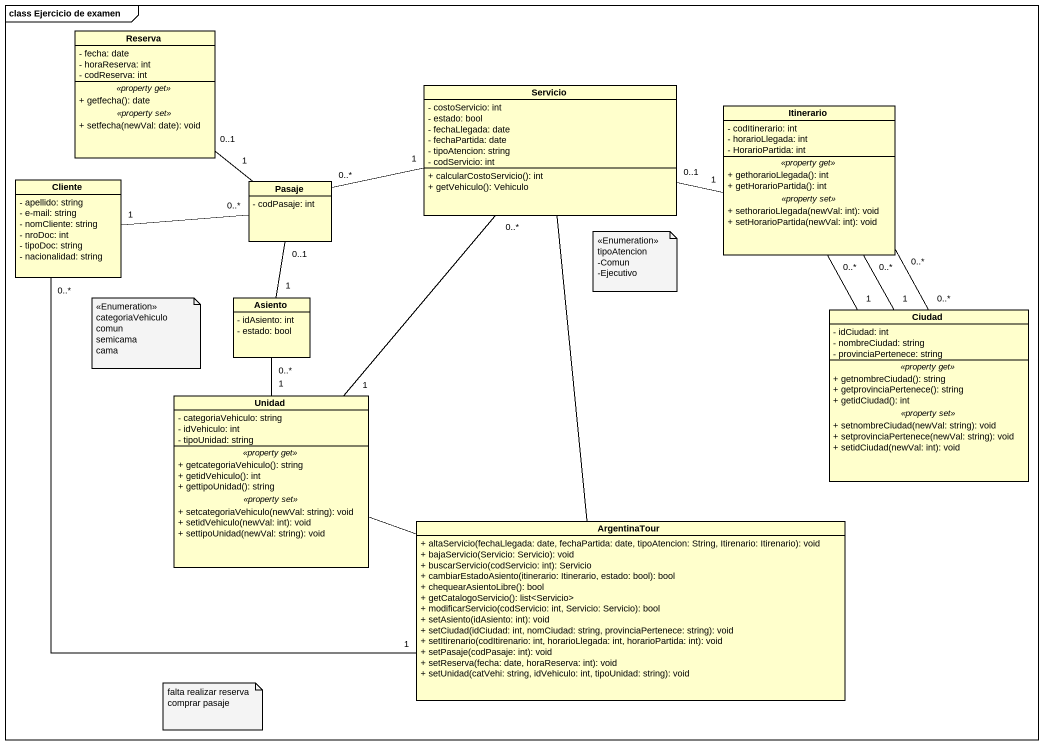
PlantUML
@startuml
mainframe class Ejercicio de examen
hide circle
hide empty members
skinparam classAttributeIconSize 0
class Reserva {
  - fecha: date
  - horaReserva: int
  - codReserva: int
  .. <<property get>> ..
  + getfecha(): date
  .. <<property set>> ..
  + setfecha(newVal: date): void
}
class Servicio {
  - costoServicio: int
  - estado: bool
  - fechaLlegada: date
  - fechaPartida: date
  - tipoAtencion: string
  - codServicio: int
  + calcularCostoServicio(): int
  + getVehiculo(): Vehiculo
}
class Itinerario {
  - codItinerario: int
  - horarioLlegada: int
  - HorarioPartida: int
  .. <<property get>> ..
  + gethorarioLlegada(): int
  + getHorarioPartida(): int
  .. <<property set>> ..
  + sethorarioLlegada(newVal: int): void
  + setHorarioPartida(newVal: int): void
}
class Cliente {
  - apellido: string
  - e-mail: string
  - nomCliente: string
  - nroDoc: int
  - tipoDoc: string
  - nacionalidad: string
}
class Pasaje {
  - codPasaje: int
}
class Asiento {
  - idAsiento: int
  - estado: bool
}
class Ciudad {
  - idCiudad: int
  - nombreCiudad: string
  - provinciaPertenece: string
  .. <<property get>> ..
  + getnombreCiudad(): string
  + getprovinciaPertenece(): string
  + getidCiudad(): int
  .. <<property set>> ..
  + setnombreCiudad(newVal: string): void
  + setprovinciaPertenece(newVal: string): void
  + setidCiudad(newVal: int): void
}
class Unidad {
  - categoriaVehiculo: string
  - idVehiculo: int
  - tipoUnidad: string
  .. <<property get>> ..
  + getcategoriaVehiculo(): string
  + getidVehiculo(): int
  + gettipoUnidad(): string
  .. <<property set>> ..
  + setcategoriaVehiculo(newVal: string): void
  + setidVehiculo(newVal: int): void
  + settipoUnidad(newVal: string): void
}
class ArgentinaTour {
  + altaServicio(fechaLlegada: date, fechaPartida: date, tipoAtencion: String, Itirenario: Itirenario): void
  + bajaServicio(Servicio: Servicio): void
  + buscarServicio(codServicio: int): Servicio
  + cambiarEstadoAsiento(itinerario: Itinerario, estado: bool): bool
  + chequearAsientoLibre(): bool
  + getCatalogoServicio(): list<Servicio>
  + modificarServicio(codServicio: int, Servicio: Servicio): bool
  + setAsiento(idAsiento: int): void
  + setCiudad(idCiudad: int, nomCiudad: string, provinciaPertenece: string): void
  + setItirenario(codItirenario: int, horarioLlegada: int, horarioPartida: int): void
  + setPasaje(codPasaje: int): void
  + setReserva(fecha: date, horaReserva: int): void
  + setUnidad(catVehi: string, idVehiculo: int, tipoUnidad: string): void
}
Reserva "0..1" -- "1" Pasaje
Servicio "0..1" -right- "1" Itinerario
Servicio "1" -left- "0..*" Pasaje
Servicio -- ArgentinaTour
Itinerario "0..*" -- "1" Ciudad
Itinerario "0..*" -- "1" Ciudad
Itinerario "0..*" -- "0..*" Ciudad
Cliente "1" -right- "0..*" Pasaje
Cliente "0..*" -- "1" ArgentinaTour
Pasaje "0..1" -- "1" Asiento
Unidad "1" -up- "0..*" Servicio
Unidad "1" -up- "0..*" Asiento
Unidad -right- ArgentinaTour
note as N1
  <<Enumeration>>
  tipoAtencion
  -Comun
  -Ejecutivo
end note
note as N2
  <<Enumeration>>
  categoriaVehiculo
  comun
  semicama
  cama
end note
note as N3
  falta realizar reserva comprar pasaje
end note
@enduml
